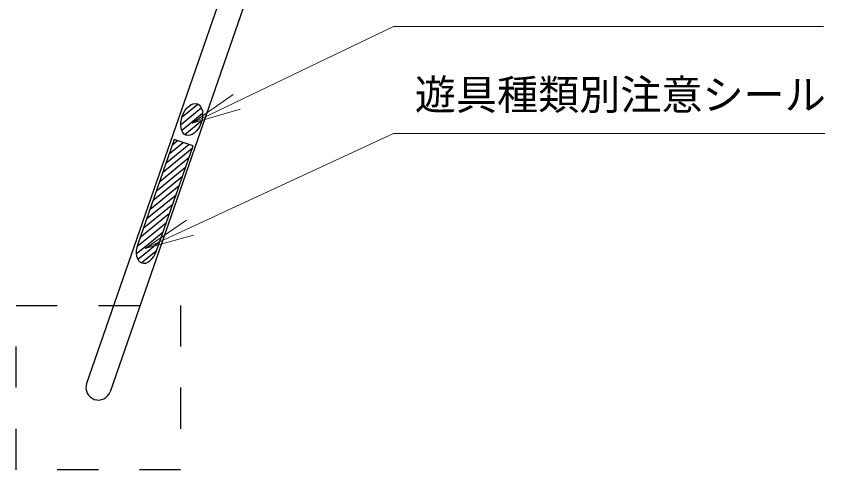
# Model space of a CAD drawing. Units: millimetres at full size, sheet at 1:40; details may follow other scales. Extents: x 600 to 16200, y 600 to 11280.
# Drawn here: x 1769 to 3736, y 7234 to 8338 of the extents above; entities that cross this region are included whole.
import ezdxf
from ezdxf.enums import TextEntityAlignment as Align

# ---------------------------------------------------------------- set-up
doc = ezdxf.new("R2010")
doc.units = ezdxf.units.MM
doc.header["$LTSCALE"] = 40
doc.linetypes.add('USER2', pattern=[5, 2.5, -2.5])
doc.layers.add('D-STR-HTXT\u3000旗上げ', color=7, linetype='Continuous', lineweight=13)
doc.layers.add('D-STR\u3000構造物外形線', color=1, linetype='Continuous', lineweight=25)
doc.styles.add('ＭＳ ゴシック', font='')
doc.styles.get('ＭＳ ゴシック').set_extended_font_data('MS Gothic')

# ---------------------------------------------------------------- blocks, each defined once
blk = doc.blocks.new('open_arrow')
at = {"color": 0, "linetype": 'Continuous', "lineweight": -2}
blk.add_lwpolyline([(7.5, 1.25), (0, 0), (7.5, -1.25)], dxfattribs=at)

msp = doc.modelspace()

# ---------------------------------------------------------------- linework, layer by layer
at = {"layer": 'D-STR-HTXT\u3000旗上げ'}
for points in [[(2197.22, 8077.41), (2687.47, 8312.34), (2703.47, 8312.34), (3733.42, 8312.34), (3218.44, 8312.34)], [(2083.21, 7772.39), (2687.47, 8052.56), (2703.47, 8052.56), (3736.47, 8052.56), (3219.97, 8052.56)]]:
    msp.add_lwpolyline(points, dxfattribs=at)
at = {"layer": 'D-STR\u3000構造物外形線'}
for p, q in [((2393.72, 8750.55), (1940.74, 7443.96)), ((2450.88, 8730.73), (1997.9, 7424.14)), ((2172.14, 8076.07), (2219.69, 8114.96)), ((2172.83, 8092.79), (2210.91, 8123.94)), ((2189.73, 8074.31), (2222.9, 8101.44)), ((2169.55, 8073.96), (2172.14, 8076.07)), ((2171.84, 8059.68), (2189.73, 8074.31)), ((2179.31, 8049.64), (2207.32, 8072.55)), ((2207.32, 8072.55), (2220.92, 8083.67)), ((2141.35, 8002.44), (2175.54, 8030.41)), ((2149.22, 8025.03), (2161.69, 8035.23)), ((2125.61, 7957.27), (2197.59, 8016.15)), ((2133.48, 7979.86), (2189.39, 8025.59)), ((2117.73, 7934.68), (2189.72, 7993.56)), ((2109.86, 7912.1), (2181.85, 7970.97)), ((2101.99, 7889.51), (2173.98, 7948.39)), ((2098.22, 7870.28), (2166.11, 7925.8)), ((2096.46, 7852.69), (2158.23, 7903.22)), ((2094.12, 7866.92), (2098.22, 7870.28)), ((2094.7, 7835.1), (2150.36, 7880.63)), ((2086.25, 7844.34), (2096.46, 7852.69)), ((2092.94, 7817.51), (2142.49, 7858.04)), ((2078.38, 7821.75), (2094.7, 7835.1)), ((2091.18, 7799.92), (2134.62, 7835.46)), ((2070.51, 7799.17), (2092.94, 7817.51)), ((2089.41, 7782.33), (2126.75, 7812.87)), ((2063.09, 7776.95), (2091.18, 7799.92)), ((2087.65, 7764.74), (2118.88, 7790.28)), ((2070.06, 7766.5), (2089.41, 7782.33)), ((2061.51, 7759.51), (2070.06, 7766.5)), ((2065.01, 7746.23), (2087.65, 7764.74)), ((2085.89, 7747.15), (2105.24, 7762.98)), ((2105.24, 7762.98), (2111.01, 7767.7)), ((2074.08, 7737.5), (2085.89, 7747.15))]:
    msp.add_line(p, q, dxfattribs=at)
msp.add_lwpolyline([(2110.77, 7767.02), (2199.64, 8022.02), (2153.74, 8037.99), (2064.88, 7783.02)], dxfattribs=at)
at = {"layer": 'D-STR\u3000構造物外形線', "linetype": 'USER2'}
msp.add_lwpolyline([(1769.32, 7634.05), (2169.32, 7634.05), (2169.32, 7234.05), (1769.32, 7234.05)], close=True, dxfattribs=at)
at = {"layer": 'D-STR\u3000構造物外形線'}
msp.add_arc((1969.32, 7434.05), 30.25, 160.87894, 340.87894, dxfattribs=at)
msp.add_ellipse((2196.26, 8086.17), major_axis=(-13.84, -38.09), ratio=0.599627, dxfattribs=at)
msp.add_ellipse((2087.83, 7775.02), major_axis=(-13.15, -37.74), ratio=0.607949, start_param=4.712389, end_param=7.8539816, dxfattribs=at)

# ---------------------------------------------------------------- block references
at = {"layer": 'D-STR-HTXT\u3000旗上げ', "xscale": 16, "yscale": 16}
for p, rotation in [((2197.22, 8077.41), 25.6), ((2083.21, 7772.39), 24.9)]:
    msp.add_blockref('open_arrow', p, dxfattribs=dict(at, rotation=rotation))

# ---------------------------------------------------------------- texts
at = {"layer": 'D-STR-HTXT\u3000旗上げ', "style": 'ＭＳ ゴシック'}
msp.add_text('遊具種類別注意シール', height=73.31, dxfattribs=at).set_placement((2738.98, 8088.07), align=Align.BOTTOM_LEFT)

doc.saveas('drawing.dxf')
